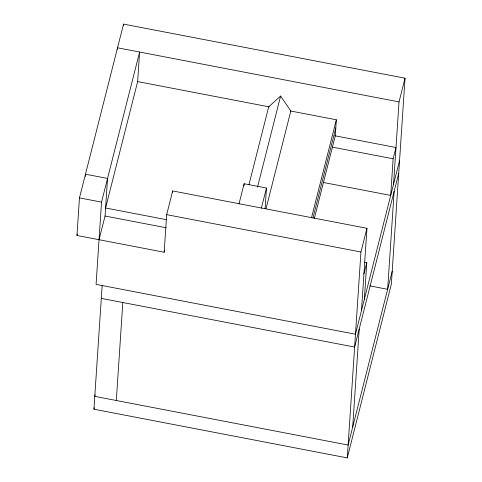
<?xml version="1.0" encoding="UTF-8"?>
<svg xmlns="http://www.w3.org/2000/svg" width="482" height="482" viewBox="0 0 482 482"><rect width="100%" height="100%" fill="white"/><g stroke="black" fill="none" stroke-linecap="round" stroke-linejoin="round"><path stroke-width="0.72" d="M164.531 250.797L164.169 252.237L76.963 235.475L79.458 197.891L123.549 24.1L405.037 78.198L391.36 284.109L347.269 457.9L93.93 409.212L102.148 285.537M85.326 176.406L85.471 174.195L107.546 178.436L105.052 216.02L99.039 239.717M105.588 207.989L137.653 81.597L139.611 52.044L101.533 202.133L96.075 284.368L355.487 334.225L399.578 160.434M117.439 49.278L117.536 47.796L399.024 101.901L393.565 184.136M123.452 25.576L123.549 24.1M116.313 400.5L122.82 302.521M164.169 252.237L166.664 214.653L172.677 190.95L366.959 228.293L361.5 310.529M172.58 192.426L172.677 190.95M243.97 185.932L244.115 183.732L266.468 188.028L265.088 208.73M290.568 110.987L336.352 119.783L335.285 135.846L314.276 218.653M347.269 457.9L360.946 251.99L366.959 228.293M352.704 426.992L359.211 329.019M364.362 299.244L366.796 262.624L364.579 262.196M334.653 135.725L395.993 147.516L393.131 158.801L390.703 195.421L323.446 182.491M394.143 191.342L387.636 289.314L369.917 285.91M76.963 235.475L77.325 234.041M95.153 394.909L94.785 396.361L348.125 445.049L392.215 271.258M93.93 409.212L94.297 407.754M239.012 203.838L244.115 183.732M248.935 184.714L268.709 106.781L280.614 96.057L290.815 111.029L266.052 208.628M257.515 187.1L280.614 96.057M261.365 208.134L266.468 188.028M311.468 217.846L336.352 119.783M312.963 217.888L335.815 127.814M399.024 101.901L405.037 78.198M363.928 273.909L366.796 262.624M398.722 173.285L354.632 347.076L101.292 298.382M137.725 81.609L269.155 106.871M332.532 147.149L393.131 158.801M79.458 197.891L101.533 202.133M166.664 214.653L360.946 251.99M105.66 208.001L166.206 219.641M105.052 216.02L166.411 227.811"/></g></svg>
